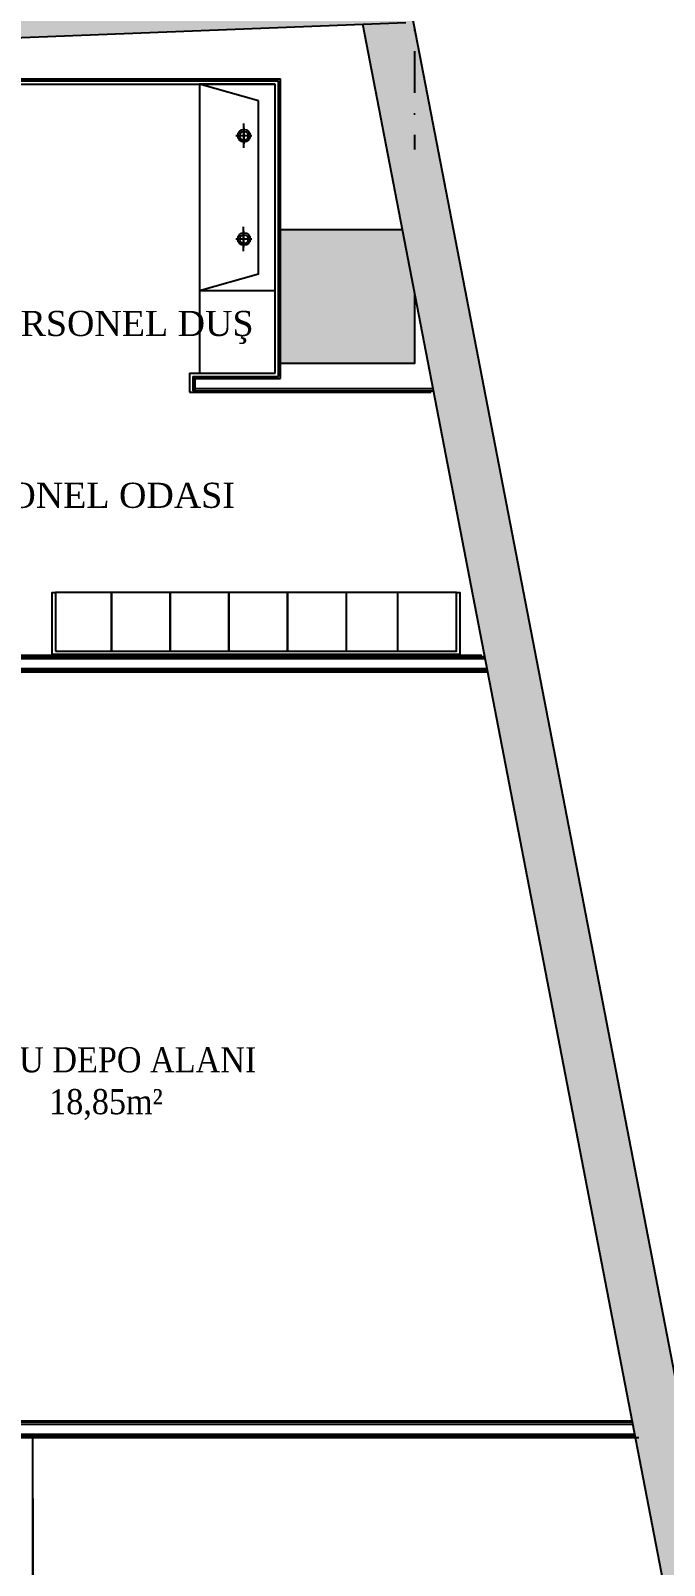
# Model space of a CAD drawing. Header units: millimetres. Extents: x -29311 to -3405, y 28913 to 42880.
# Drawn here: x -6111 to -5733, y 31558 to 32474 of the extents above; entities that cross this region are included whole.
import ezdxf
from ezdxf.enums import TextEntityAlignment as Align

# ---------------------------------------------------------------- set-up
doc = ezdxf.new("R2010")
doc.units = ezdxf.units.MM
for name, pattern in [('AM_DIN_G_W050', [13.75, 9.75, -1.5, 1, -1.5]), ('DASHDOT', [1, 0.5, -0.25, 0, -0.25]), ('DASHDOT2', [0.5, 0.25, -0.125, 0, -0.125])]:
    doc.linetypes.add(name, pattern=pattern)
for name, color, linetype in [('A-AKS', 57, 'DASHDOT'), ('A-AKS.', 57, 'DASHDOT2'), ('A-BA', 1, 'Continuous'), ('A-DUVAR-ALCIPAN', 9, 'Continuous'), ('A-KAPLAMA-SERAMIK', 31, 'Continuous'), ('A-SIVA-ALCIPAN', 247, 'Continuous'), ('A-TEFRIS', 251, 'Continuous'), ('A-TEFRIS-SABIT', 177, 'Continuous'), ('A-YAZI', 136, 'Continuous')]:
    doc.layers.add(name, color=color, linetype=linetype)
doc.layers.add('s-depo', color=140, linetype='Continuous', lineweight=25)
doc.layers.add('tarama-betonarme', color=252, linetype='Continuous', lineweight=13)
doc.styles.add('YAZ-50', font='times.ttf', dxfattribs={"width": 0.9})
pattern_1 = [(45, (-57572.966, 45834.01), (-4.4194174, 4.4194174), []), (45, (-57568.547, 45834.01), (-4.4194174, 4.4194174), [7.8125, -1.5625, 0, -1.5625])]

# ---------------------------------------------------------------- blocks, each defined once
blk = doc.blocks.new('AKS')
at = {"layer": 'A-AKS.', "ltscale": 100}
blk.add_line((4869.54, 2314.03), (4869.54, 2054.95), dxfattribs=at)
blk = doc.blocks.new('2 Lİ LAVABOO')
at = {"layer": 'A-TEFRIS-SABIT', "color": 4, "linetype": 'AM_DIN_G_W050', "ltscale": 2}
for p, q in [((88829.3, 15555.56), (88843.73, 15555.56)), ((88831.76, 15555.81), (88841.3, 15555.81)), ((88836.53, 15560.57), (88836.53, 15551.04)), ((88905.39, 15555.56), (88890.96, 15555.56)), ((88902.93, 15555.81), (88893.39, 15555.81)), ((88898.16, 15560.57), (88898.16, 15551.04))]:
    blk.add_line(p, q, dxfattribs=at)
at = {"layer": 'A-TEFRIS-SABIT'}
for points in [[(88805.72, 15574.42), (88805.72, 15529.28), (88928.97, 15529.28), (88928.97, 15574.44)], [(88815.72, 15564.4), (88805.72, 15529.28), (88928.97, 15529.28), (88918.97, 15564.4)]]:
    blk.add_lwpolyline(points, close=True, dxfattribs=at)
for centre, radius in [((88836.53, 15555.81), 3.75), ((88836.53, 15555.81), 2.6), ((88898.16, 15555.81), 3.75), ((88898.16, 15555.81), 2.6)]:
    blk.add_circle(centre, radius, dxfattribs=at)

msp = doc.modelspace()

# ---------------------------------------------------------------- hatches: boundary and pattern name
at = {"layer": 'tarama-betonarme'}
h = msp.add_hatch(dxfattribs=at)
h.set_pattern_fill('ANSI35', color=256, scale=25, style=0)
h.set_pattern_definition(pattern_1)
h.paths.add_polyline_path([(-10481.78, 30484.04), (-10717.69, 32291.44), (-5913.13, 32477.67), (-5531.42, 30501.63)], flags=16)
h.paths.add_polyline_path([(-10508.1, 30453.95), (-10751.69, 32320.15), (-5888.56, 32508.65), (-5495.1, 30471.76)])
h = msp.add_hatch(dxfattribs=at)
h.set_pattern_fill('ANSI35', color=256, scale=25, style=0)
h.set_pattern_definition(pattern_1)
h.paths.add_polyline_path([(-7507.64, 32355.15), (-7427.64, 32355.15), (-7427.64, 32275.15), (-7507.64, 32275.15)])
h.paths.add_polyline_path([(-8337.64, 32355.15), (-8257.64, 32355.15), (-8257.64, 32275.15), (-8337.64, 32275.15)])
h.paths.add_polyline_path([(-9167.64, 32355.15), (-9087.64, 32355.15), (-9087.64, 32275.15), (-9167.64, 32275.15)])
h.paths.add_polyline_path([(-5962.14, 32355.15), (-5882.14, 32355.15), (-5882.14, 32275.15), (-5962.14, 32275.15)])
h = msp.add_hatch(dxfattribs=at)
h.set_pattern_fill('ANSI35', color=256, scale=25, style=0)
h.set_pattern_definition([(45, (-57572.966, 45834.01), (-4.4194174, 4.4194174), []), (45, (-57568.547, 45834.01), (-4.4194174, 4.4194174), [7.8125, -1.5625, 0, -1.5625])])
h.paths.add_polyline_path([(-7507.64, 32355.15), (-7427.64, 32355.15), (-7427.64, 32275.15), (-7507.64, 32275.15)])
h.paths.add_polyline_path([(-8337.64, 32355.15), (-8257.64, 32355.15), (-8257.64, 32275.15), (-8337.64, 32275.15)])
h.paths.add_polyline_path([(-9167.64, 32355.15), (-9087.64, 32355.15), (-9087.64, 32275.15), (-9167.64, 32275.15)])
h.paths.add_polyline_path([(-5882.14, 32317.28), (-5889.46, 32355.15), (-5962.14, 32355.15), (-5962.14, 32275.15), (-5882.14, 32275.15)])

# ---------------------------------------------------------------- linework, layer by layer
at = {"layer": 'A-BA'}
for p, q in [((-5495.1, 30471.76), (-5888.56, 32508.65)), ((-5495.1, 30471.76), (-5888.56, 32508.65)), ((-9822.14, 32326.16), (-5887.39, 32478.67)), ((-5531.42, 30501.63), (-5913.13, 32477.67)), ((-5531.42, 30501.63), (-5913.13, 32477.67))]:
    msp.add_line(p, q, dxfattribs=at)
msp.add_lwpolyline([(-5882.14, 32317.28), (-5882.14, 32275.15), (-5962.14, 32275.15), (-5962.14, 32355.15), (-5889.46, 32355.15)], dxfattribs=at)
msp.add_lwpolyline([(-5882.14, 32317.28), (-5882.14, 32275.15), (-5962.14, 32275.15), (-5962.14, 32355.15), (-5889.46, 32355.15)], dxfattribs=at)
at = {"layer": 'A-DUVAR-ALCIPAN'}
for points in [[(-6267, 32445.2), (-5962.14, 32445.2)], [(-6267, 32443.95), (-5963.39, 32443.95)], [(-5963.39, 32267.45), (-5963.39, 32443.95)], [(-5962.14, 32266.2), (-5962.14, 32445.2)], [(-6014.53, 32267.45), (-5963.39, 32267.45)], [(-6014.53, 32267.45), (-6014.53, 32258.95)], [(-6014.53, 32258.95), (-5870.88, 32258.95)], [(-6013.28, 32267.45), (-6013.28, 32258.95)], [(-6013.28, 32266.2), (-5962.14, 32266.2)], [(-6013.28, 32260.2), (-5871.12, 32260.2)], [(-6149.8, 32100.4), (-5840.25, 32100.4)], [(-6149.8, 32099.15), (-5840.01, 32099.15)], [(-6135.69, 32093.15), (-5838.46, 32093.15)], [(-6135.69, 32091.9), (-5838.46, 32091.9)], [(-6135.19, 31643.5), (-5751.99, 31643.5)], [(-6135.19, 31642.25), (-5751.75, 31642.25)], [(-6135.19, 31636.25), (-5750.59, 31636.25)], [(-6135.19, 31635), (-5750.35, 31635)]]:
    msp.add_lwpolyline(points, dxfattribs=at)
at = {"layer": 'A-KAPLAMA-SERAMIK'}
for points in [[(-6263.75, 32441.95), (-5965.39, 32441.95)], [(-5965.39, 32269.45), (-5965.39, 32441.95)], [(-6016.53, 32269.45), (-5965.39, 32269.45)], [(-6016.53, 32269.45), (-6016.53, 32258.2)]]:
    msp.add_lwpolyline(points, dxfattribs=at)
at = {"layer": 'A-SIVA-ALCIPAN'}
for points in [[(-6016.53, 32258.2), (-5872.26, 32258.2)], [(-6149.8, 32101.15), (-5841.92, 32101.15)], [(-6133.69, 32091.15), (-5838.46, 32091.15)], [(-6135.19, 31644.25), (-5752.14, 31644.25)], [(-6135.19, 31634.25), (-5750.21, 31634.25)]]:
    msp.add_lwpolyline(points, dxfattribs=at)
at = {"layer": 'A-TEFRIS'}
msp.add_lwpolyline([(-5857.08, 32138.59), (-5855.08, 32138.59), (-5855.08, 32103.59), (-5855.08, 32101.59), (-6096.58, 32101.59), (-6098.58, 32101.59), (-6098.58, 32138.59), (-6096.58, 32138.59)], dxfattribs=at)
for points in [[(-6096.58, 32103.59), (-6063.08, 32103.59), (-6063.08, 32138.59), (-6096.58, 32138.59)], [(-6063.08, 32103.59), (-6028.08, 32103.59), (-6028.08, 32138.59), (-6063.08, 32138.59)], [(-6028.08, 32103.59), (-5993.08, 32103.59), (-5993.08, 32138.59), (-6028.08, 32138.59)], [(-5993.08, 32103.59), (-5958.08, 32103.59), (-5958.08, 32138.59), (-5993.08, 32138.59)], [(-5958.08, 32103.59), (-5857.08, 32103.59), (-5857.08, 32138.59), (-5958.08, 32138.59)], [(-5923.08, 32103.59), (-5892.08, 32103.59), (-5892.08, 32138.59), (-5923.08, 32138.59)]]:
    msp.add_lwpolyline(points, close=True, dxfattribs=at)
at = {"layer": 'A-TEFRIS-SABIT'}
msp.add_lwpolyline([(-6010.53, 32318.69), (-6010.53, 32269.45)], dxfattribs=at)
at = {"layer": 's-depo', "linetype": 'Continuous'}
for p, q in [((-6110.14, 31459.76), (-6110.14, 31634.25)), ((-6110.14, 31597.75), (-6110.14, 31449.76))]:
    msp.add_line(p, q, dxfattribs=at)
msp.add_lwpolyline([(-6110.14, 31634.25), (-5748.22, 31634.25)], dxfattribs=at)

# ---------------------------------------------------------------- block references
at = {"layer": 'A-AKS'}
msp.add_blockref('AKS', (-10751.69, 30348.07), dxfattribs=at)
at = {"layer": 'A-TEFRIS-SABIT', "rotation": 270}
msp.add_blockref('2 Lİ LAVABOO', (-21539.81, 121247.66), dxfattribs=at)

# ---------------------------------------------------------------- texts
at = {"layer": 'A-YAZI', "style": 'YAZ-50'}
for s, p in [('BAYAN PERSONEL DUŞ', (-6104.15, 32291.63)), ('BAYAN PERSONEL ODASI', (-6127.2, 32189.06))]:
    msp.add_text(s, height=15, dxfattribs=at).set_placement(p, align=Align.CENTER)
at = {"layer": 'A-YAZI', "insert": (-6068.96, 31867.16), "char_height": 15, "width": 257.6496, "attachment_point": 2, "style": 'YAZ-50'}
msp.add_mtext('KURU DEPO ALANI\\P 18,85m² ', dxfattribs=at)

doc.saveas('drawing.dxf')
